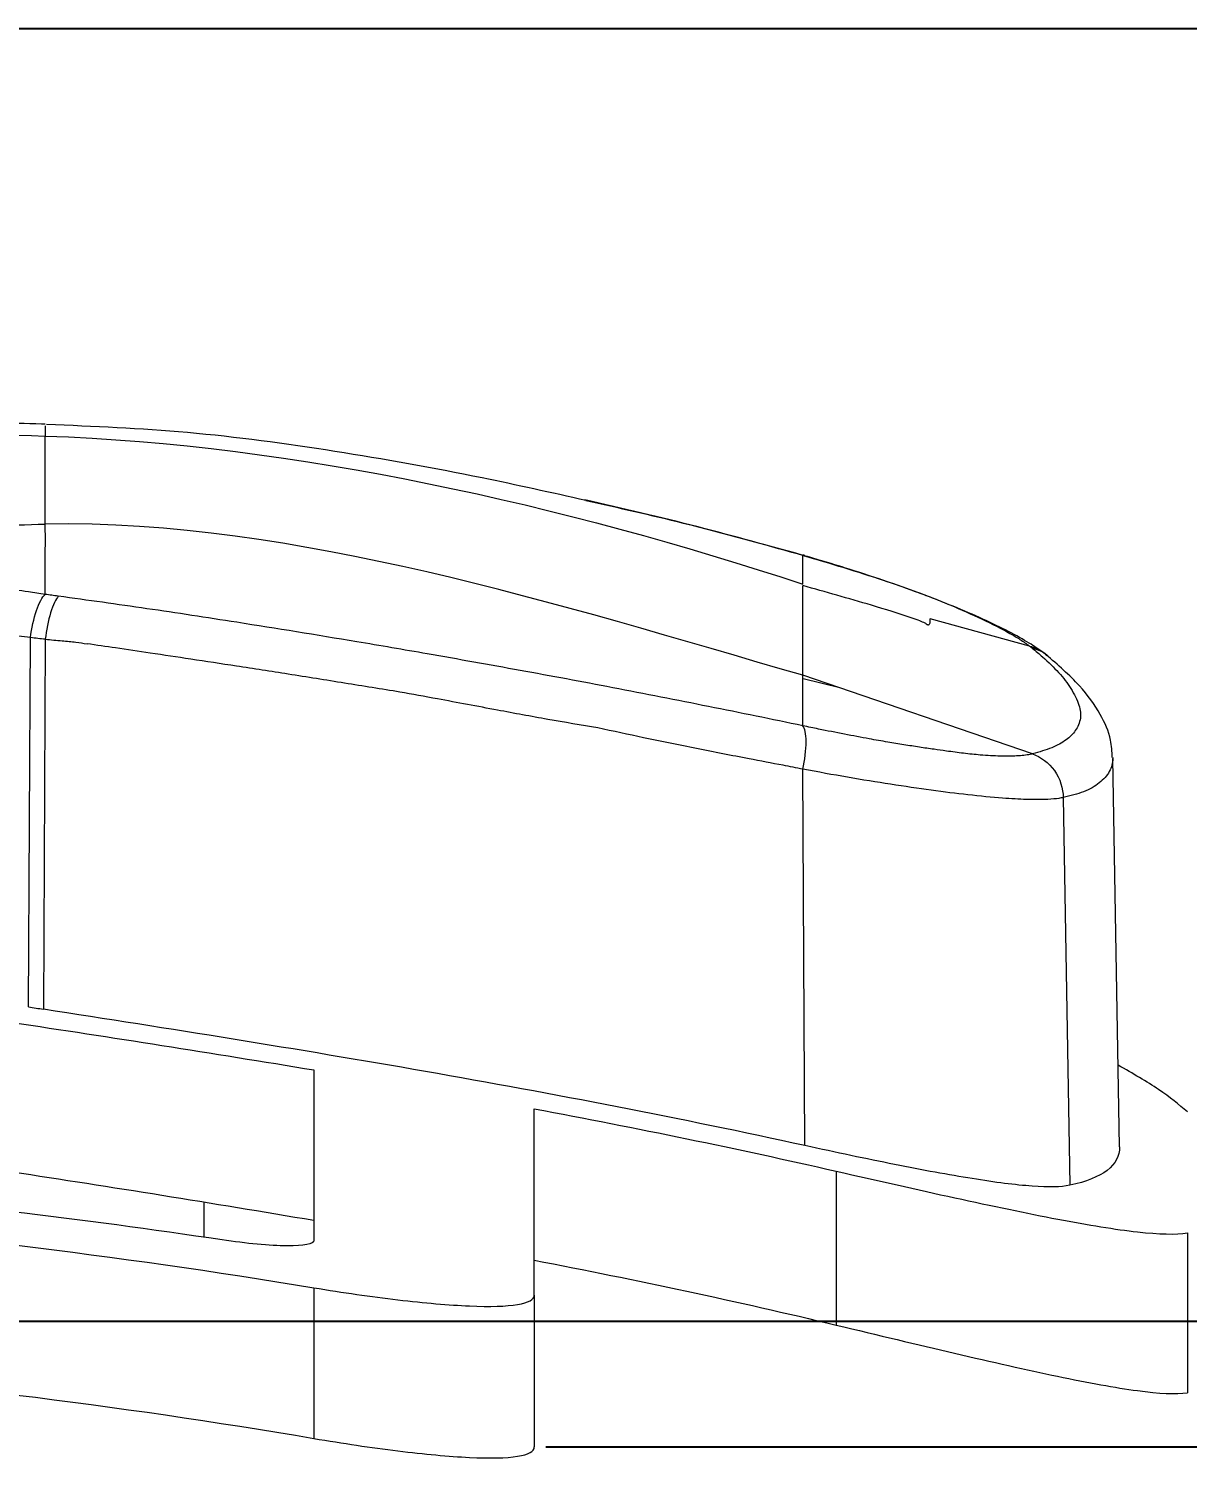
# Model space of a CAD drawing. Header units: inches. Extents: x 1631 to 3663, y 1126 to 1454.
# Drawn here: x 3459.96 to 3466.27, y 1147.93 to 1155.71 of the extents above; entities that cross this region are included whole.
import ezdxf

# ---------------------------------------------------------------- set-up
doc = ezdxf.new("R2010")
doc.units = ezdxf.units.IN
doc.header["$LTSCALE"] = 15
doc.styles.get("Standard").update_dxf_attribs({"font": 'txt', "bigfont": 'gbcbig.shx'})
doc.dimstyles.new('1.5', dxfattribs={"dimtxt": 1, "dimasz": 0.3, "dimexe": 0.18, "dimexo": 0.0625, "dimgap": 0.09, "dimtad": 0, "dimzin": 0, "dimdsep": 46, "dimtxsty": 'Standard', "dimcen": 0, "dimclrd": 3, "dimclre": 3, "dimadec": 0, "dimazin": 2, "dimtfac": 1, "dimtofl": 0, "dimtmove": 0, "dimatfit": 3, "dimfxl": 1, "dimtolj": 1, "dimtzin": 0, "dimarcsym": 0})

# ---------------------------------------------------------------- blocks, each defined once
blk = doc.blocks.new('*D248')
at = {"color": 3, "lineweight": -2}
for p, q in [((3451.7055, 1155.7125), (3469.6982, 1155.7125)), ((3469.5182, 1155.4125), (3469.5182, 1153.7009)), ((3469.5182, 1148.9759), (3469.5182, 1150.6876)), ((3451.7055, 1148.6759), (3469.6982, 1148.6759))]:
    blk.add_line(p, q, dxfattribs=at)
at = {"color": 3}
for points in [[(3469.4682, 1155.4125), (3469.5682, 1155.4125), (3469.5182, 1155.7125)], [(3469.4682, 1148.9759), (3469.5682, 1148.9759), (3469.5182, 1148.6759)]]:
    blk.add_solid(points, dxfattribs=at)
at = {"layer": 'Defpoints', "color": 0}
for p in [(3451.643, 1155.7125), (3451.643, 1148.6759), (3469.5182, 1148.6759)]:
    blk.add_point(p, dxfattribs=at)
at = {"color": 0, "insert": (3469.5182, 1152.1942), "char_height": 1, "attachment_point": 5, "rotation": 90}
blk.add_mtext('\\A1;7.04', dxfattribs=at)
blk = doc.blocks.new('*D249')
at = {"color": 3, "lineweight": -2}
for p, q in [((3451.68, 1155.7126), (3473.752, 1155.7126)), ((3473.572, 1155.4126), (3473.572, 1153.4419)), ((3473.572, 1148.2912), (3473.572, 1150.2619)), ((3462.7801, 1147.9912), (3473.752, 1147.9912))]:
    blk.add_line(p, q, dxfattribs=at)
at = {"color": 3}
for points in [[(3473.522, 1155.4126), (3473.622, 1155.4126), (3473.572, 1155.7126)], [(3473.522, 1148.2912), (3473.622, 1148.2912), (3473.572, 1147.9912)]]:
    blk.add_solid(points, dxfattribs=at)
at = {"layer": 'Defpoints', "color": 0}
for p in [(3451.6175, 1155.7126), (3473.572, 1155.7126), (3462.7176, 1147.9912)]:
    blk.add_point(p, dxfattribs=at)
at = {"color": 0, "insert": (3473.572, 1151.8519), "char_height": 1, "attachment_point": 5, "rotation": 90}
blk.add_mtext('\\A1;7.72', dxfattribs=at)

msp = doc.modelspace()

# ---------------------------------------------------------------- linework, layer by layer
at = {"color": 7, "linetype": 'Continuous', "lineweight": 15}
for p, q in [((3460.0548, 1153.5503), (3460.0548, 1153.55)), ((3464.1804, 1152.8435), (3464.1804, 1152.8466)), ((3465.4141, 1152.3511), (3464.8724, 1152.4989)), ((3459.9643, 1150.3868), (3459.9747, 1152.397)), ((3460.0549, 1152.388), (3460.0454, 1150.3741)), ((3465.5104, 1152.2991), (3465.4897, 1152.3153)), ((3465.4306, 1151.7637), (3464.1804, 1152.192)), ((3464.3811, 1152.1233), (3464.1808, 1152.1729)), ((3465.867, 1151.7443), (3465.8676, 1151.7395)), ((3465.9044, 1149.6256), (3465.8675, 1151.7395)), ((3464.1904, 1149.6318), (3464.1804, 1151.6805)), ((3465.597, 1151.5264), (3465.6325, 1149.4156)), ((3464.361, 1149.4926), (3464.3609, 1148.6546)), ((3460.9176, 1149.3243), (3460.9176, 1149.1318)), ((3466.2734, 1149.157), (3466.2734, 1148.2862)), ((3461.5176, 1148.858), (3461.5176, 1148.0376)), ((3462.7176, 1148.8179), (3462.7176, 1147.9913))]:
    msp.add_line(p, q, dxfattribs=at)
at = {"color": 8, "linetype": 'Continuous', "lineweight": 15}
msp.add_line((3464.1804, 1152.6878), (3464.1804, 1152.8435), dxfattribs=at)
at = {"color": 7, "linetype": 'Continuous', "lineweight": 15}
for points, knots in [([(3460.0551, 1153.5583), (3460.0485, 1153.5586), (3459.8724, 1153.5663), (3459.6952, 1153.5616), (3459.5246, 1153.5571)], [0, 0, 0, 0, 0.037571, 1, 1, 1, 1]), ([(3462.9986, 1153.1438), (3462.81, 1153.186), (3462.3539, 1153.288), (3461.6285, 1153.417), (3460.8403, 1153.5243), (3460.3179, 1153.5465), (3460.0624, 1153.5573)], [0, 0, 0, 0, 0.191565, 0.463373, 0.73747, 1, 1, 1, 1]), ([(3460.0547, 1153.0156), (3460.0549, 1153.0497), (3460.0553, 1153.1189), (3460.0554, 1153.2131), (3460.0543, 1153.3137), (3460.0558, 1153.4117), (3460.0551, 1153.4672), (3460.0547, 1153.4942)], [0, 0, 0, 0, 0.16255, 0.329302, 0.501547, 0.757055, 1, 1, 1, 1]), ([(3464.1927, 1152.8404), (3463.9996, 1152.8948), (3463.6055, 1153.0058), (3463.2001, 1153.0996), (3462.9935, 1153.1474)], [0, 0, 0, 0, 0.490192, 1, 1, 1, 1]), ([(3462.9987, 1153.1443), (3463.176, 1153.1043), (3463.577, 1153.0138), (3463.9644, 1152.9065), (3464.1804, 1152.8466)], [0, 0, 0, 0, 0.442185, 1, 1, 1, 1]), ([(3460.0541, 1152.6325), (3460.054, 1152.6513), (3460.0537, 1152.6905), (3460.0554, 1152.7459), (3460.055, 1152.8034), (3460.055, 1152.8699), (3460.056, 1152.9425), (3460.0552, 1152.9907), (3460.0547, 1153.0156)], [0, 0, 0, 0, 0.108938, 0.225684, 0.368054, 0.524715, 0.754983, 1, 1, 1, 1]), ([(3460.0541, 1152.6325), (3460.0238, 1152.6369), (3459.9451, 1152.6485), (3459.8041, 1152.6706), (3459.6533, 1152.6965), (3459.4757, 1152.7306), (3459.3103, 1152.7667), (3459.1512, 1152.8076), (3459.0283, 1152.8454), (3458.9279, 1152.8832), (3458.8831, 1152.9078), (3458.8606, 1152.9201)], [0, 0, 0, 0, 0.05337, 0.138546, 0.255519, 0.339121, 0.49854, 0.623918, 0.749211, 0.874554, 1, 1, 1, 1]), ([(3464.1803, 1152.846), (3464.2114, 1152.8372), (3464.2965, 1152.8128), (3464.4522, 1152.7654), (3464.6307, 1152.7068), (3464.7834, 1152.6524), (3464.8959, 1152.6097), (3465.017, 1152.5609), (3465.1622, 1152.4964), (3465.2851, 1152.4337), (3465.367, 1152.3851), (3465.3975, 1152.3631), (3465.4141, 1152.3511)], [0, 0, 0, 0, 0.054054, 0.147817, 0.280599, 0.392198, 0.457137, 0.523444, 0.67387, 0.838047, 0.911635, 1, 1, 1, 1]), ([(3464.2172, 1152.8355), (3464.2131, 1152.8364), (3464.2011, 1152.839), (3464.1887, 1152.8418), (3464.1805, 1152.8436)], [0, 0, 0, 0, 0.337449, 1, 1, 1, 1]), ([(3465.4839, 1152.3185), (3465.4615, 1152.3344), (3465.4124, 1152.3693), (3465.3025, 1152.4301), (3465.1638, 1152.4976), (3464.948, 1152.5906), (3464.6297, 1152.71), (3464.3307, 1152.7989), (3464.1815, 1152.8433)], [0, 0, 0, 0, 0.1068508, 0.235224, 0.3633736, 0.4913132, 0.7461107, 1, 1, 1, 1]), ([(3459.9747, 1152.397), (3459.9309, 1152.4026), (3459.8462, 1152.4134), (3459.7273, 1152.4294), (3459.6192, 1152.4445), (3459.4675, 1152.4663), (3459.299, 1152.4933), (3459.1146, 1152.5296), (3458.9595, 1152.5663), (3458.8277, 1152.6018), (3458.7151, 1152.6389), (3458.6656, 1152.6637), (3458.6382, 1152.6774)], [0, 0, 0, 0, 0.068599, 0.132666, 0.19242, 0.248385, 0.393213, 0.500569, 0.62458, 0.751095, 0.861977, 1, 1, 1, 1]), ([(3459.9747, 1152.397), (3459.9807, 1152.447), (3459.9923, 1152.5014), (3460.0218, 1152.5874), (3460.039, 1152.6178), (3460.0541, 1152.6325)], [0, 0, 0, 0, 0.5, 0.5, 1, 1, 1, 1]), ([(3460.126, 1152.6227), (3460.1125, 1152.6073), (3460.0971, 1152.576), (3460.0709, 1152.4899), (3460.0606, 1152.4366), (3460.0549, 1152.388)], [0, 0, 0, 0, 0.5, 0.5, 1, 1, 1, 1]), ([(3464.1804, 1151.9173), (3464.0953, 1151.9349), (3463.9251, 1151.97), (3463.6669, 1152.0221), (3463.4067, 1152.0737), (3463.1487, 1152.1238), (3462.8933, 1152.1722), (3462.5571, 1152.2338), (3462.1758, 1152.3023), (3461.6605, 1152.3904), (3461.15, 1152.4731), (3460.6072, 1152.5562), (3460.2864, 1152.6006), (3460.126, 1152.6227)], [0, 0, 0, 0, 0.064736, 0.129517, 0.194332, 0.259176, 0.32103, 0.382916, 0.506385, 0.599971, 0.759212, 0.879541, 1, 1, 1, 1]), ([(3464.8736, 1152.4986), (3464.8731, 1152.4987), (3464.8724, 1152.4989), (3464.8673, 1152.5011), (3464.8745, 1152.4787), (3464.8687, 1152.4699), (3464.8654, 1152.4666), (3464.8621, 1152.4657), (3464.8603, 1152.4659), (3464.8597, 1152.466), (3464.8592, 1152.4661), (3464.8589, 1152.4662), (3464.8585, 1152.4663), (3464.8581, 1152.4664), (3464.8574, 1152.4667), (3464.8564, 1152.4671), (3464.8543, 1152.4683), (3464.8506, 1152.4714), (3464.8464, 1152.4752), (3464.8317, 1152.482), (3464.8101, 1152.4909), (3464.7198, 1152.5232), (3464.5003, 1152.5899), (3464.3035, 1152.6453), (3464.1803, 1152.68)], [0, 0, 0, 0, 0.003875, 0.005997, 0.179484, 0.234001, 0.266268, 0.27425, 0.27546, 0.2764, 0.276791, 0.277147, 0.277486, 0.27783, 0.278613, 0.279619, 0.282491, 0.292137, 0.322777, 0.33974, 0.358608, 0.404498, 0.627242, 1, 1, 1, 1]), ([(3464.1804, 1152.192), (3464.1804, 1152.2838), (3464.1804, 1152.4645), (3464.1804, 1152.6086), (3464.1804, 1152.6795)], [0, 0, 0, 0, 0.5076496, 1, 1, 1, 1]), ([(3460.0549, 1152.388), (3460.0857, 1152.3854), (3460.1413, 1152.3807), (3460.2173, 1152.3735), (3460.2622, 1152.3666), (3460.2825, 1152.3635)], [0, 0, 0, 0, 0.40682, 0.732579, 1, 1, 1, 1]), ([(3461.986, 1152.1007), (3461.8856, 1152.117), (3461.6826, 1152.1499), (3461.3857, 1152.1971), (3461.1063, 1152.2407), (3460.8559, 1152.2787), (3460.6368, 1152.3114), (3460.4487, 1152.3392), (3460.3343, 1152.3559), (3460.2825, 1152.3635)], [0, 0, 0, 0, 0.175387, 0.35467, 0.519656, 0.665808, 0.795643, 0.907326, 1, 1, 1, 1]), ([(3465.4283, 1152.3399), (3465.4473, 1152.3241), (3465.5023, 1152.2783), (3465.579, 1152.2035), (3465.6449, 1152.1157), (3465.6799, 1152.0447), (3465.6925, 1151.992), (3465.6916, 1151.9559), (3465.6818, 1151.9225), (3465.6598, 1151.8817), (3465.6166, 1151.8389), (3465.5404, 1151.7962), (3465.4672, 1151.7746), (3465.4306, 1151.7637)], [0, 0, 0, 0, 0.056454, 0.163882, 0.281066, 0.415403, 0.477686, 0.532774, 0.602256, 0.663605, 0.775728, 0.887881, 1, 1, 1, 1]), ([(3465.8643, 1151.7441), (3465.8629, 1151.7761), (3465.8593, 1151.8564), (3465.8007, 1151.9871), (3465.6899, 1152.1428), (3465.5678, 1152.2488), (3465.5031, 1152.305)], [0, 0, 0, 0, 0.160657, 0.404192, 0.684239, 1, 1, 1, 1]), ([(3463.0636, 1151.9055), (3462.9728, 1151.9207), (3462.7906, 1151.9512), (3462.4994, 1152.0055), (3462.2311, 1152.0563), (3462.0539, 1152.0884), (3461.986, 1152.1007)], [0, 0, 0, 0, 0.253292, 0.507787, 0.811324, 1, 1, 1, 1]), ([(3464.1804, 1151.6805), (3464.1442, 1151.6877), (3464.0468, 1151.7071), (3463.8539, 1151.7433), (3463.6008, 1151.7925), (3463.3262, 1151.8487), (3463.1466, 1151.8876), (3463.0636, 1151.9055)], [0, 0, 0, 0, 0.098471, 0.26528, 0.521131, 0.778785, 1, 1, 1, 1]), ([(3465.4306, 1151.7637), (3465.4262, 1151.7626), (3465.4174, 1151.7605), (3465.3844, 1151.7555), (3465.333, 1151.7516), (3465.2481, 1151.7513), (3465.1593, 1151.756), (3465.0581, 1151.7666), (3464.9713, 1151.7782), (3464.8909, 1151.7894), (3464.8148, 1151.8004), (3464.7298, 1151.814), (3464.6395, 1151.8288), (3464.5319, 1151.8476), (3464.4065, 1151.871), (3464.2847, 1151.8954), (3464.2086, 1151.9111), (3464.1803, 1151.9169)], [0, 0, 0, 0, 0.027051, 0.054088, 0.168791, 0.250256, 0.357893, 0.434442, 0.505535, 0.554377, 0.610991, 0.667665, 0.725355, 0.788482, 0.870086, 0.951714, 1, 1, 1, 1]), ([(3464.1804, 1151.6805), (3464.1904, 1151.7304), (3464.1972, 1151.786), (3464.1971, 1151.8741), (3464.1904, 1151.9047), (3464.1804, 1151.9173)], [0, 0, 0, 0, 0.5, 0.5, 1, 1, 1, 1]), ([(3465.4306, 1151.7637), (3465.4745, 1151.7483), (3465.5189, 1151.7167), (3465.5806, 1151.6296), (3465.5966, 1151.5756), (3465.597, 1151.5264)], [0, 0, 0, 0, 0.5, 0.5, 1, 1, 1, 1]), ([(3465.8675, 1151.7395), (3465.8666, 1151.7271), (3465.8647, 1151.7024), (3465.8498, 1151.668), (3465.8265, 1151.6357), (3465.7846, 1151.5964), (3465.7159, 1151.5553), (3465.6361, 1151.5359), (3465.597, 1151.5264)], [0, 0, 0, 0, 0.133408, 0.2652, 0.395371, 0.523916, 0.766411, 1, 1, 1, 1]), ([(3465.597, 1151.5264), (3465.5894, 1151.5249), (3465.5659, 1151.5204), (3465.5057, 1151.5148), (3465.4058, 1151.5144), (3465.2608, 1151.5228), (3465.0876, 1151.5396), (3464.8813, 1151.5652), (3464.6608, 1151.5977), (3464.4262, 1151.6355), (3464.2618, 1151.6656), (3464.1804, 1151.6805)], [0, 0, 0, 0, 0.039929, 0.124298, 0.249319, 0.361282, 0.498909, 0.624933, 0.751783, 0.877055, 1, 1, 1, 1]), ([(3464.1904, 1149.6318), (3463.8544, 1149.7056), (3463.5137, 1149.7756), (3462.8234, 1149.9099), (3462.4739, 1149.9741), (3461.4274, 1150.1574), (3460.7247, 1150.2693), (3460.0454, 1150.3741)], [0, 0, 0, 0, 0.25, 0.25, 0.5, 0.5, 1, 1, 1, 1]), ([(3466.2734, 1149.8162), (3466.2269, 1149.8551), (3466.1357, 1149.9316), (3465.9754, 1150.0244), (3465.8967, 1150.07)], [0, 0, 0, 0, 0.5092627, 1, 1, 1, 1]), ([(3465.6325, 1149.4156), (3465.5859, 1149.4057), (3465.5174, 1149.4044), (3465.3376, 1149.4174), (3465.2268, 1149.4317), (3464.975, 1149.4721), (3464.8311, 1149.4987), (3464.5258, 1149.5595), (3464.3613, 1149.5943), (3464.1904, 1149.6318)], [0, 0, 0, 0, 0.25, 0.25, 0.5, 0.5, 0.75, 0.75, 1, 1, 1, 1]), ([(3464.361, 1149.4926), (3464.5882, 1149.4406), (3464.8034, 1149.3921), (3465.2101, 1149.3033), (3465.4005, 1149.2633), (3465.7343, 1149.1997), (3465.8826, 1149.1753), (3466.1201, 1149.1489), (3466.2112, 1149.1464), (3466.2734, 1149.157)], [0, 0, 0, 0, 0.25, 0.25, 0.5, 0.5, 0.75, 0.75, 1, 1, 1, 1]), ([(3461.5176, 1149.1152), (3461.5176, 1149.0955), (3461.4637, 1149.0849), (3461.2787, 1149.0866), (3461.1487, 1149.0988), (3461.0176, 1149.1184)], [0, 0, 0, 0, 0.5, 0.5, 1, 1, 1, 1]), ([(3461.5176, 1148.858), (3461.6746, 1148.8319), (3461.8294, 1148.8096), (3462.0472, 1148.7839), (3462.1162, 1148.7767), (3462.247, 1148.7654), (3462.3091, 1148.7612), (3462.476, 1148.7542), (3462.566, 1148.7566), (3462.6861, 1148.7764), (3462.7175, 1148.7939), (3462.7176, 1148.8179)], [0, 0, 0, 0, 0.25, 0.25, 0.375, 0.375, 0.5, 0.5, 0.75, 0.75, 1, 1, 1, 1]), ([(3464.3609, 1148.6546), (3464.588, 1148.6001), (3464.803, 1148.5489), (3465.2094, 1148.4542), (3465.3997, 1148.4111), (3465.7335, 1148.3413), (3465.8819, 1148.3137), (3466.1198, 1148.2818), (3466.2111, 1148.2771), (3466.2734, 1148.2862)], [0, 0, 0, 0, 0.25, 0.25, 0.5, 0.5, 0.75, 0.75, 1, 1, 1, 1]), ([(3461.5176, 1148.0376), (3461.6745, 1148.0108), (3461.8292, 1147.9878), (3462.047, 1147.961), (3462.116, 1147.9534), (3462.2468, 1147.9414), (3462.3089, 1147.9369), (3462.4759, 1147.9289), (3462.5659, 1147.9307), (3462.686, 1147.9499), (3462.7175, 1147.9672), (3462.7176, 1147.9913)], [0, 0, 0, 0, 0.25, 0.25, 0.375, 0.375, 0.5, 0.5, 0.75, 0.75, 1, 1, 1, 1])]:
    msp.add_open_spline(points, degree=3, knots=knots, dxfattribs=at)
for points in [[(3458.8698, 1153.4831), (3459.2636, 1153.5047), (3459.6591, 1153.5084), (3460.0547, 1153.4942)], [(3460.0547, 1153.4942), (3461.4087, 1153.4521), (3462.8954, 1153.114), (3464.1804, 1152.6878)], [(3458.8522, 1152.9254), (3459.2518, 1152.9741), (3459.6532, 1153.0042), (3460.0547, 1153.0156)], [(3464.1804, 1152.192), (3462.8593, 1152.5725), (3461.4165, 1153.0371), (3460.0547, 1153.0156)], [(3460.126, 1152.6227), (3460.1019, 1152.626), (3460.0779, 1152.6293), (3460.0541, 1152.6327)], [(3460.0549, 1152.388), (3460.028, 1152.391), (3460.0013, 1152.394), (3459.9747, 1152.397)], [(3465.4141, 1152.3511), (3465.4191, 1152.3473), (3465.4238, 1152.3436), (3465.4283, 1152.3399)], [(3464.1804, 1151.9173), (3464.1804, 1152.0231), (3464.1804, 1152.1072), (3464.1804, 1152.192)], [(3459.9643, 1150.3868), (3459.9911, 1150.3826), (3460.0182, 1150.3784), (3460.0454, 1150.3741)], [(3459.8744, 1150.3025), (3460.4141, 1150.2212), (3460.962, 1150.1361), (3461.5176, 1150.0434)], [(3461.5176, 1150.0434), (3461.5176, 1149.7403), (3461.5176, 1149.4316), (3461.5176, 1149.1152)], [(3462.7176, 1149.8319), (3463.2759, 1149.7275), (3463.8239, 1149.6155), (3464.361, 1149.4926)], [(3462.7176, 1148.8179), (3462.7176, 1149.1646), (3462.7176, 1149.5017), (3462.7176, 1149.8319)], [(3465.9044, 1149.6256), (3465.9044, 1149.5239), (3465.8129, 1149.4545), (3465.6325, 1149.4156)], [(3459.8743, 1149.4893), (3460.4141, 1149.4068), (3460.9621, 1149.3201), (3461.5176, 1149.2253)], [(3461.0176, 1149.1184), (3460.2536, 1149.2327), (3459.4867, 1149.3222), (3458.7176, 1149.3934)], [(3458.2756, 1149.2544), (3459.3612, 1149.1627), (3460.4426, 1149.0367), (3461.5176, 1148.858)], [(3462.7176, 1149.0078), (3463.2762, 1148.8998), (3463.8242, 1148.7835), (3464.3609, 1148.6546)], [(3458.2756, 1148.4427), (3459.3614, 1148.3494), (3460.4429, 1148.2211), (3461.5176, 1148.0376)]]:
    msp.add_open_spline(points, degree=3, dxfattribs=at)
at = {"color": 8, "linetype": 'Continuous', "lineweight": 15}
for points, knots in [([(3460.0548, 1153.55), (3460.0548, 1153.5506), (3460.0548, 1153.552), (3460.0548, 1153.5169), (3460.0547, 1153.4942)], [0, 0, 0, 0, 0.355964, 1, 1, 1, 1]), ([(3464.1931, 1152.8398), (3464.1928, 1152.8403), (3464.1897, 1152.8459), (3464.1847, 1152.846), (3464.1803, 1152.846)], [0, 0, 0, 0, 0.0903675, 1, 1, 1, 1]), ([(3465.4141, 1152.3511), (3465.4414, 1152.3435), (3465.4696, 1152.3356), (3465.489, 1152.3155), (3465.4896, 1152.3148)], [0, 0, 0, 0, 0.969726, 1, 1, 1, 1]), ([(3465.5088, 1152.2974), (3465.5049, 1152.3014), (3465.4836, 1152.3234), (3465.4532, 1152.3325), (3465.4283, 1152.3399)], [0, 0, 0, 0, 0.1814153, 1, 1, 1, 1])]:
    msp.add_open_spline(points, degree=3, knots=knots, dxfattribs=at)

# ---------------------------------------------------------------- dimensions: what is measured, and where the dimension line sits
for base, p1, p2, picture, middle in [((3473.572, 1155.7126), (3462.7176, 1147.9912), (3451.6175, 1155.7126), '*D249', (3473.572, 1151.8519)), ((3469.5182, 1148.6759), (3451.643, 1155.7125), (3451.643, 1148.6759), '*D248', (3469.5182, 1152.1942))]:
    dim = msp.add_linear_dim(base=base, p1=p1, p2=p2, angle=90, dimstyle='1.5')
    dim.commit()
    dim.dimension.update_dxf_attribs({"geometry": picture, "text_midpoint": middle})

doc.saveas('drawing.dxf')
